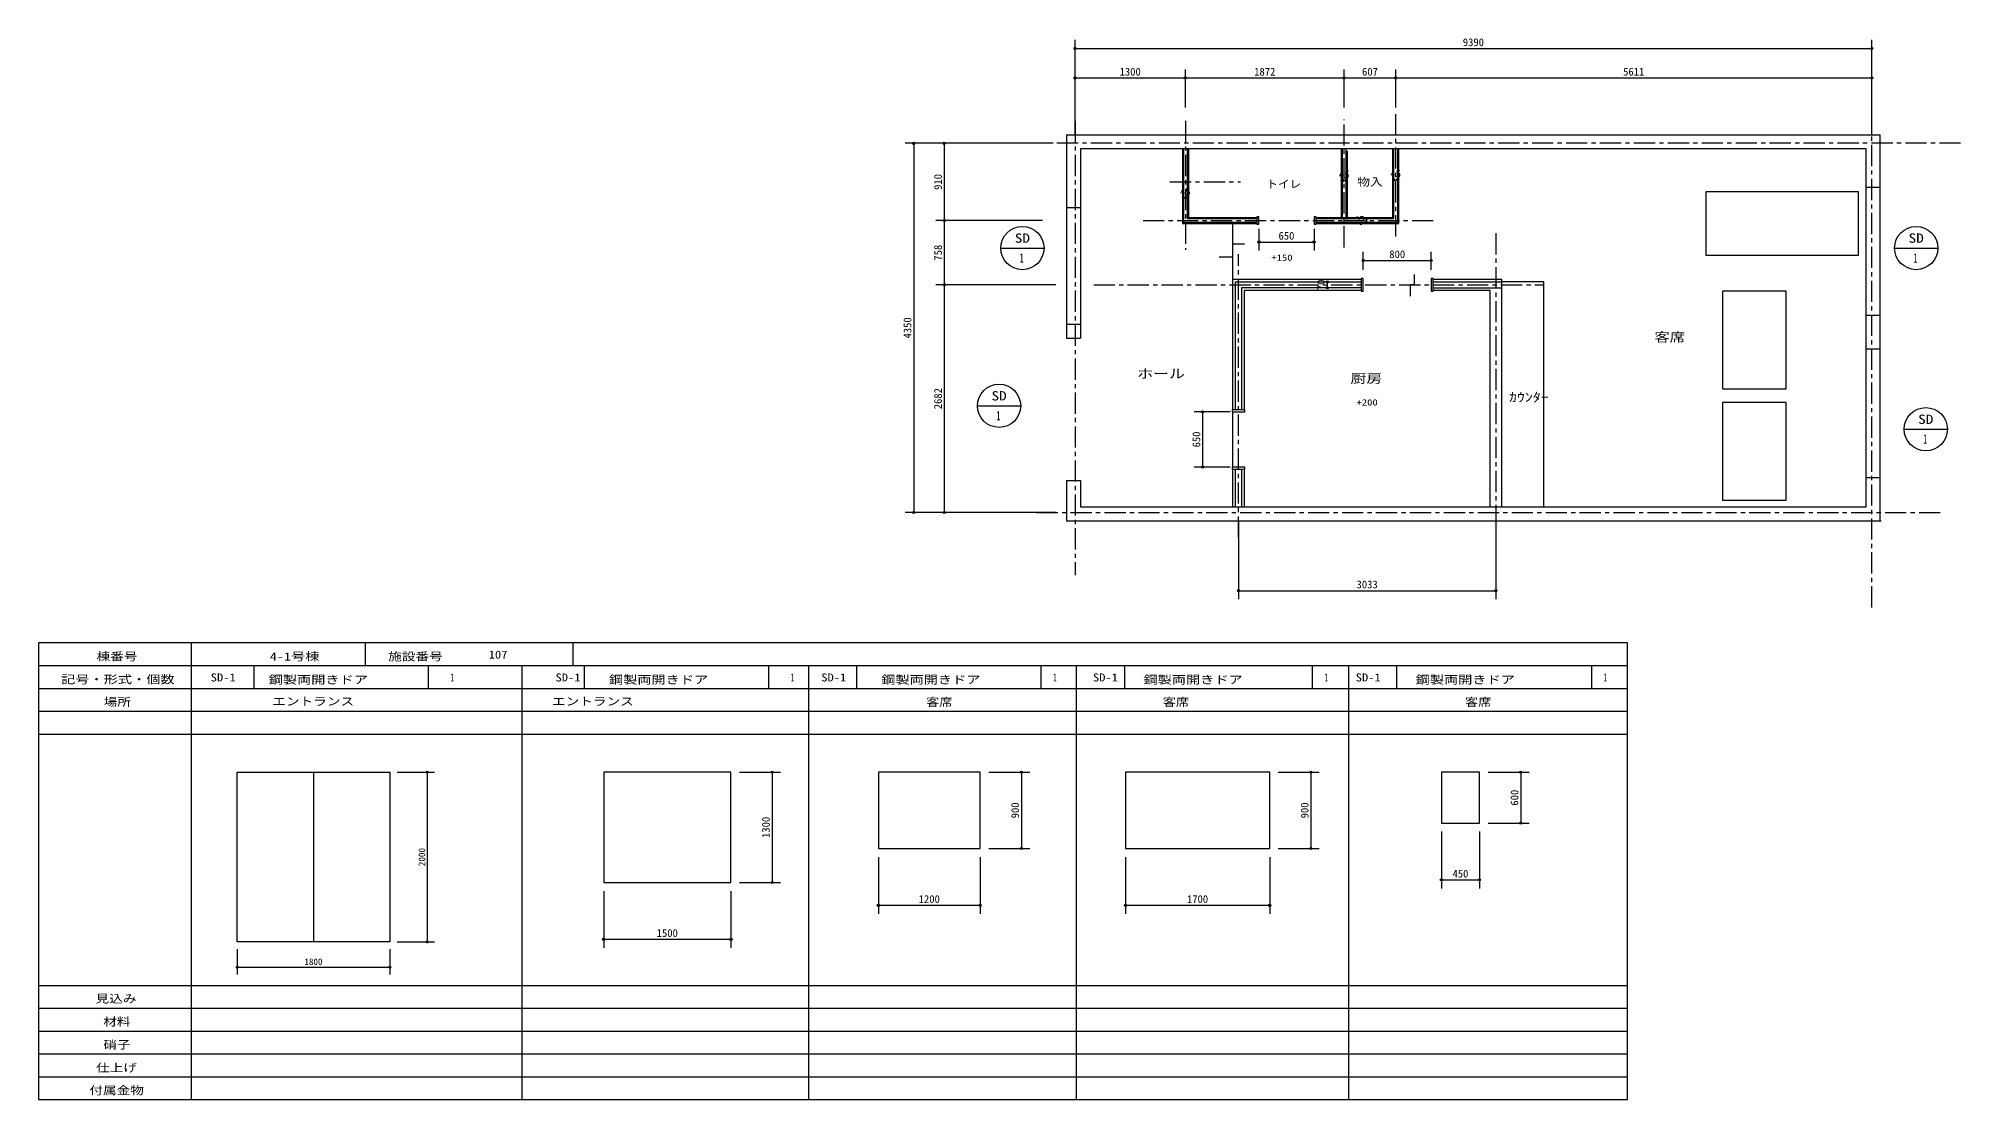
# Model space of a CAD drawing. Units: millimetres at full size, sheet at 1:50. Extents: x -51076 to 31144, y -12177 to 13541.
# Drawn here: x -51076 to -28422, y -6080 to 6423 of the extents above; entities that cross this region are included whole.
import ezdxf
from ezdxf.enums import TextEntityAlignment as Align

# ---------------------------------------------------------------- set-up
doc = ezdxf.new("R2010")
doc.units = ezdxf.units.MM
doc.header["$LTSCALE"] = 50
doc.header["$PDMODE"] = 32
doc.header["$PDSIZE"] = 25
doc.linetypes.add('CHAIN1', pattern=[8, 5, -1, 1, -1])
doc.layers.add('0-0_0', color=7, linetype='Continuous')
doc.styles.add('ＭＳ ゴシック', font='')
doc.styles.get('ＭＳ ゴシック').set_extended_font_data('MS Gothic')

msp = doc.modelspace()

# ---------------------------------------------------------------- linework, layer by layer
at = {"layer": '0-0_0'}
for p, q in [((-38858.49, 5288.1), (-38858.49, 6405.22)), ((-29468.49, 5288.1), (-29468.49, 6405.22)), ((-38858.49, 6305.22), (-29468.49, 6305.22)), ((-38858.49, 5610.56), (-38858.49, 6058.1)), ((-38858.49, 5958.1), (-37558.49, 5958.1)), ((-37558.49, 5610.56), (-37558.49, 6058.1)), ((-37558.49, 5610.56), (-37558.49, 6058.1)), ((-37558.49, 5958.1), (-35686.49, 5958.1)), ((-35686.49, 5610.56), (-35686.49, 6058.1)), ((-35686.49, 5610.56), (-35686.49, 6058.1)), ((-35686.49, 5958.1), (-35079.49, 5958.1)), ((-35079.49, 5610.56), (-35079.49, 6058.1)), ((-35079.49, 5610.56), (-35079.49, 6058.1)), ((-35079.49, 5958.1), (-29468.49, 5958.1)), ((-29468.49, 5610.56), (-29468.49, 6058.1)), ((-38958.49, 5288.1), (-38958.49, 2890.98)), ((-38958.49, 5288.1), (-29368.49, 5288.1)), ((-29368.49, 738.1), (-29368.49, 5288.1)), ((-39116.03, 5188.1), (-40860.5, 5188.1)), ((-40760.5, 5188.1), (-40760.5, 838.1)), ((-39464.69, 5188.1), (-40501.02, 5188.1)), ((-40401.02, 5188.1), (-40401.02, 4278.1)), ((-38793.49, 5123.1), (-38793.49, 2890.98)), ((-29533.49, 5123.1), (-38793.49, 5123.1)), ((-37593.49, 5123.1), (-37593.49, 4243.1)), ((-37580.99, 5123.1), (-37580.99, 4255.6)), ((-37535.99, 5123.1), (-37535.99, 4300.12)), ((-37523.49, 5123.1), (-37523.49, 4313.1)), ((-35721.49, 5123.1), (-35721.49, 4313.1)), ((-35708.99, 5123.1), (-35708.99, 4300.6)), ((-35663.99, 4313.1), (-35663.99, 5123.1)), ((-35651.49, 5100.05), (-35651.49, 4290.05)), ((-35101.99, 4300.6), (-35101.99, 5123.1)), ((-35056.99, 5123.1), (-35056.99, 4255.6)), ((-29533.49, 903.1), (-29533.49, 5123.1)), ((-37580.99, 4545.72), (-37535.99, 4545.72)), ((-35708.99, 4748.22), (-35663.99, 4748.22)), ((-35101.99, 4756.52), (-35056.99, 4756.52)), ((-29533.49, 4670.13), (-29368.49, 4670.13)), ((-38958.49, 4430.51), (-38793.49, 4430.51)), ((-37523.49, 4313.1), (-36716.78, 4313.1)), ((-39464.69, 4278.1), (-40501.02, 4278.1)), ((-39242.07, 4278.1), (-40500.28, 4278.1)), ((-40400.28, 4278.1), (-40400.28, 3520.1)), ((-37593.49, 4243.1), (-36716.78, 4243.1)), ((-36716.78, 4255.6), (-37580.99, 4255.6)), ((-37535.99, 4300.6), (-36716.78, 4300.6)), ((-36997.45, 3585.1), (-36997.45, 4243.1)), ((-36691.78, 4178.1), (-36691.78, 3924.63)), ((-36041.78, 4178.1), (-36041.78, 3924.63)), ((-36016.78, 4300.6), (-35103.86, 4300.6)), ((-35058.04, 4255.6), (-36016.78, 4255.6)), ((-35422.93, 4300.6), (-35422.93, 4255.6)), ((-39730.64, 3953.32), (-39224.63, 3953.32)), ((-36691.78, 4024.63), (-36041.78, 4024.63)), ((-35461.28, 3695.1), (-35461.28, 3907.49)), ((-34661.28, 3695.1), (-34661.28, 3907.49)), ((-29196.5, 3953.32), (-28690.48, 3953.32)), ((-35461.28, 3807.49), (-34661.28, 3807.49)), ((-34860.62, 3641.74), (-34860.62, 3520.1)), ((-39085.03, 3520.1), (-40500.28, 3520.1)), ((-39242.07, 3520.1), (-40500.28, 3520.1)), ((-40400.28, 3520.1), (-40400.28, 838.1)), ((-36997.45, 3585.1), (-35486.28, 3585.1)), ((-36997.45, 2048.28), (-36997.45, 3585.1)), ((-36967.45, 3555.1), (-35486.28, 3555.1)), ((-36967.45, 2048.28), (-36967.45, 3555.1)), ((-35486.28, 3485.1), (-36897.45, 3485.1)), ((-36897.45, 3485.1), (-36897.45, 2048.28)), ((-35486.28, 3455.1), (-36867.45, 3455.1)), ((-36867.45, 3455.1), (-36867.45, 2048.28)), ((-35885.73, 3555.1), (-35885.73, 3485.1)), ((-34636.28, 3585.1), (-33834.45, 3585.1)), ((-34636.28, 3555.1), (-33834.45, 3555.1)), ((-34636.28, 3485.1), (-33834.45, 3485.1)), ((-33964.45, 3455.1), (-34636.28, 3455.1)), ((-33964.45, 903.1), (-33964.45, 3455.1)), ((-33834.45, 3585.1), (-33834.45, 903.1)), ((-38958.49, 3056.76), (-38793.49, 3056.76)), ((-29533.49, 3163.66), (-29368.49, 3163.66)), ((-38958.49, 2890.98), (-38793.49, 2890.98)), ((-29368.49, 2762.38), (-29533.49, 2762.38)), ((-40005.51, 2095.09), (-39499.49, 2095.09)), ((-37032.45, 2023.28), (-37455.24, 2023.28)), ((-37355.24, 2023.28), (-37355.24, 1373.28)), ((-36997.45, 1373.28), (-36997.45, 2023.28)), ((-29083.5, 1818.86), (-28577.48, 1818.86)), ((-37032.45, 1373.28), (-37455.24, 1373.28)), ((-38958.49, 1214.25), (-38793.49, 1214.25)), ((-38958.49, 1214.25), (-38958.49, 738.1)), ((-38793.49, 1214.25), (-38793.49, 903.1)), ((-36997.45, 903.1), (-36997.45, 1348.28)), ((-36967.45, 903.1), (-36967.45, 1348.28)), ((-36897.45, 1348.28), (-36897.45, 903.1)), ((-36867.45, 1348.28), (-36867.45, 903.1)), ((-29533.49, 1249.33), (-29368.49, 1249.33)), ((-39116.03, 838.1), (-40860.5, 838.1)), ((-39085.03, 838.1), (-40500.28, 838.1)), ((-38958.49, 738.1), (-29359.23, 738.1)), ((-38793.49, 903.1), (-29533.49, 903.1)), ((-36932.45, 738.1), (-36932.45, -183.54)), ((-33899.45, 738.1), (-33899.45, -183.54)), ((-36932.45, -83.54), (-33899.45, -83.54)), ((-49275.46, -697.26), (-49275.46, -6079.69)), ((-47224.29, -697.26), (-47224.29, -966.38)), ((-44776.67, -697.26), (-44776.67, -966.38)), ((-51075.99, -966.38), (-32347.55, -966.38)), ((-48538.76, -966.38), (-48538.76, -1235.5)), ((-46481.03, -966.38), (-46481.03, -1235.5)), ((-45378.97, -966.38), (-45378.97, -6079.69)), ((-44642.42, -966.38), (-44642.42, -1235.5)), ((-42470.39, -966.38), (-42470.39, -1235.5)), ((-42001.15, -966.38), (-42001.15, -6079.69)), ((-41433.5, -966.38), (-41433.5, -1235.5)), ((-39261.47, -966.38), (-39261.47, -1235.5)), ((-38844.58, -966.38), (-38844.58, -6079.69)), ((-38276.94, -966.38), (-38276.94, -1235.5)), ((-36062.78, -966.38), (-36062.78, -1235.5)), ((-35636.7, -966.38), (-35636.7, -6079.69)), ((-35069.05, -966.38), (-35069.05, -1235.5)), ((-32773.64, -966.38), (-32773.64, -1235.5)), ((-51075.99, -1235.5), (-32347.55, -1235.5)), ((-51075.99, -1504.63), (-32347.55, -1504.63)), ((-51075.99, -1773.75), (-32347.55, -1773.75)), ((-48734.66, -2222.42), (-46934.66, -2222.42)), ((-48734.66, -4222.42), (-48734.66, -2222.42)), ((-47834.66, -2222.42), (-47834.66, -4222.42)), ((-46934.66, -2222.42), (-46934.66, -4222.42)), ((-46848.92, -2222.42), (-46408.36, -2222.42)), ((-46494.1, -2222.42), (-46494.1, -4222.42)), ((-42814.26, -2222.42), (-42329.35, -2222.42)), ((-42429.35, -2222.42), (-42429.35, -3522.42)), ((-39876.55, -2222.42), (-39391.63, -2222.42)), ((-39491.63, -2222.42), (-39491.63, -3122.42)), ((-36464.7, -2222.42), (-35979.78, -2222.42)), ((-36079.78, -2222.42), (-36079.78, -3122.42)), ((-33991.42, -2222.42), (-33506.5, -2222.42)), ((-33606.5, -2222.42), (-33606.5, -2822.42)), ((-34541.42, -2922.42), (-34541.42, -3591.22)), ((-34091.42, -2922.42), (-34091.42, -3591.22)), ((-33991.42, -2822.42), (-33506.5, -2822.42)), ((-39876.55, -3122.42), (-39391.63, -3122.42)), ((-36464.7, -3122.42), (-35979.78, -3122.42)), ((-41176.55, -3222.42), (-41176.55, -3891.22)), ((-39976.55, -3222.42), (-39976.55, -3891.22)), ((-38264.7, -3222.42), (-38264.7, -3891.22)), ((-36564.7, -3222.42), (-36564.7, -3891.22)), ((-44414.26, -3622.42), (-44414.26, -4291.22)), ((-42914.26, -3622.42), (-42914.26, -4291.22)), ((-42814.26, -3522.42), (-42329.35, -3522.42)), ((-34541.42, -3491.22), (-34091.42, -3491.22)), ((-41176.55, -3791.22), (-39976.55, -3791.22)), ((-38264.7, -3791.22), (-36564.7, -3791.22)), ((-46934.66, -4222.42), (-48734.66, -4222.42)), ((-46848.92, -4222.42), (-46408.36, -4222.42)), ((-44414.26, -4191.22), (-42914.26, -4191.22)), ((-48734.66, -4308.16), (-48734.66, -4604.7)), ((-48734.66, -4518.97), (-46934.66, -4518.97)), ((-46934.66, -4308.16), (-46934.66, -4604.7)), ((-51075.99, -4734.08), (-32347.55, -4734.08)), ((-51075.99, -5003.2), (-32347.55, -5003.2)), ((-51075.99, -5272.33), (-32347.55, -5272.33)), ((-51075.99, -5541.45), (-32347.55, -5541.45)), ((-51075.99, -5810.57), (-32347.55, -5810.57))]:
    msp.add_line(p, q, dxfattribs=at)
at = {"layer": '0-0_0', "linetype": 'CHAIN1'}
for p, q in [((-38858.49, 5451.49), (-38858.49, 98.68)), ((-37558.49, 5451.49), (-37558.49, 3932.79)), ((-35686.49, 3960.81), (-35686.49, 5468.3)), ((-35079.49, 4089.71), (-35079.49, 5529.95)), ((-29468.49, -281.45), (-29468.49, 5604.46)), ((-28422.44, 5188.1), (-39272.8, 5188.1)), ((-37740.53, 4733.1), (-36910.14, 4733.1)), ((-33899.45, 4128.94), (-33899.45, 413.45)), ((-36932.45, 542.34), (-36932.45, 3882.36)), ((-38638.95, 3520.1), (-33345.33, 3520.1)), ((-39312.03, 838.1), (-28618.58, 838.1))]:
    msp.add_line(p, q, dxfattribs=at)
at = {"layer": '0-0_0'}
for points in [[(-36016.78, 4313.1), (-35114.49, 4313.1), (-35114.49, 5123.1)], [(-36016.78, 4243.1), (-35044.49, 4243.1), (-35044.49, 5123.1)], [(-37159.05, 3851.8), (-36997.45, 3851.8), (-36997.45, 4001.8), (-36861.39, 4001.8)], [(-34860.62, 3520.1), (-34910.62, 3520.1), (-34910.62, 3388.34)], [(-33334.45, 903.1), (-33334.45, 3556.74), (-33834.45, 3556.74)]]:
    msp.add_lwpolyline(points, dxfattribs=at)
for points in [[(-31424.48, 3867.82), (-29624.48, 3867.82), (-29624.48, 4617.82), (-31424.48, 4617.82)], [(-36716.78, 4233.1), (-36691.78, 4233.1), (-36691.78, 4323.1), (-36716.78, 4323.1)], [(-36041.78, 4233.1), (-36016.78, 4233.1), (-36016.78, 4323.1), (-36041.78, 4323.1)], [(-35486.28, 3445.1), (-35461.28, 3445.1), (-35461.28, 3595.1), (-35486.28, 3595.1)], [(-34661.28, 3445.1), (-34636.28, 3445.1), (-34636.28, 3595.1), (-34661.28, 3595.1)], [(-31227.94, 2294.21), (-30477.94, 2294.21), (-30477.94, 3444.21), (-31227.94, 3444.21)], [(-37007.45, 2023.28), (-36857.45, 2023.28), (-36857.45, 2048.28), (-37007.45, 2048.28)], [(-31227.94, 982.16), (-30477.94, 982.16), (-30477.94, 2132.16), (-31227.94, 2132.16)], [(-37007.45, 1348.28), (-36857.45, 1348.28), (-36857.45, 1373.28), (-37007.45, 1373.28)], [(-51075.99, -6079.69), (-32347.55, -6079.69), (-32347.55, -697.26), (-51075.99, -697.26)], [(-44414.26, -3522.42), (-42914.26, -3522.42), (-42914.26, -2222.42), (-44414.26, -2222.42)], [(-41176.55, -3122.42), (-39976.55, -3122.42), (-39976.55, -2222.42), (-41176.55, -2222.42)], [(-38264.7, -3122.42), (-36564.7, -3122.42), (-36564.7, -2222.42), (-38264.7, -2222.42)], [(-34541.42, -2822.42), (-34091.42, -2822.42), (-34091.42, -2222.42), (-34541.42, -2222.42)]]:
    msp.add_lwpolyline(points, close=True, dxfattribs=at)
at = {"layer": '0-0_0', "linetype": 'CHAIN1'}
msp.add_lwpolyline([(-38056.72, 4278.1), (-35686.49, 4278.1), (-34627.04, 4278.1)], dxfattribs=at)
at = {"layer": '0-0_0'}
for centre in [(-39479.3, 3953.32), (-28945.15, 3953.32), (-39754.16, 2095.09), (-28832.15, 1818.86)]:
    msp.add_circle(centre, 254.67, dxfattribs=at)
for p in [(-38858.49, 6305.22), (-29468.49, 6305.22), (-38858.49, 5958.1), (-37558.49, 5958.1), (-35686.49, 5958.1), (-35079.49, 5958.1), (-29468.49, 5958.1), (-40760.5, 5188.1), (-40401.02, 5188.1), (-35708.99, 4748.22), (-35663.99, 4748.22), (-35101.99, 4756.52), (-35056.99, 4756.52), (-37580.99, 4545.72), (-37535.99, 4545.72), (-35422.93, 4300.6), (-40401.02, 4278.1), (-40400.28, 4278.1), (-35422.93, 4255.6), (-36691.78, 4024.63), (-36041.78, 4024.63), (-35461.28, 3807.49), (-34661.28, 3807.49), (-40400.28, 3520.1), (-40400.28, 3520.1), (-35885.73, 3555.1), (-35885.73, 3485.1), (-37355.24, 2023.28), (-37355.24, 1373.28), (-40760.5, 838.1), (-40400.28, 838.1), (-36932.45, -83.54), (-33899.45, -83.54), (-46494.1, -2222.42), (-42429.35, -2222.42), (-39491.63, -2222.42), (-36079.78, -2222.42), (-33606.5, -2222.42), (-33606.5, -2822.42), (-39491.63, -3122.42), (-36079.78, -3122.42), (-42429.35, -3522.42), (-34541.42, -3491.22), (-34091.42, -3491.22), (-41176.55, -3791.22), (-39976.55, -3791.22), (-38264.7, -3791.22), (-36564.7, -3791.22), (-46494.1, -4222.42), (-44414.26, -4191.22), (-42914.26, -4191.22), (-48734.66, -4518.97), (-46934.66, -4518.97)]:
    msp.add_point(p, dxfattribs=at)

# ---------------------------------------------------------------- texts
at = {"layer": '0-0_0', "style": 'ＭＳ ゴシック'}
for s, height, p in [('9390', 91.64, (-34288.49, 6305.22)), ('1300', 91.64, (-38333.49, 5958.1)), ('1872', 91.64, (-36747.49, 5958.1)), ('607', 91.64, (-35476.74, 5958.1)), ('5611', 91.64, (-32398.99, 5958.1)), ('45', 91.64, (-35748.99, 4748.22)), ('45', 91.64, (-35141.99, 4756.52)), ('45', 91.64, (-37620.99, 4545.72)), ('650', 91.64, (-36460.53, 4024.63)), ('800', 91.64, (-35155.03, 3807.49)), ('3033', 91.64, (-35540.95, -83.54)), ('450', 91.64, (-34410.17, -3491.22)), ('1200', 91.64, (-40701.55, -3791.22)), ('1700', 91.64, (-37539.7, -3791.22)), ('1500', 91.64, (-43789.26, -4191.22)), ('1800', 78.57, (-47941.83, -4518.97))]:
    msp.add_text(s, height=height, dxfattribs=at).set_placement(p, align=Align.BOTTOM_LEFT)
for s, height, p in [('910', 91.64, (-40401.02, 4639.35)), ('45', 91.64, (-35422.93, 4215.6)), ('758', 91.64, (-40400.28, 3805.35)), ('70', 91.64, (-35885.73, 3457.6)), ('4350', 91.64, (-40760.5, 2888.1)), ('2682', 91.64, (-40400.28, 2054.1)), ('650', 91.64, (-37355.24, 1604.53)), ('600', 91.64, (-33606.5, -2616.17)), ('900', 91.64, (-39491.63, -2766.17)), ('900', 91.64, (-36079.78, -2766.17)), ('1300', 91.64, (-42429.35, -2997.42)), ('2000', 78.57, (-46494.1, -3329.59))]:
    msp.add_text(s, height=height, rotation=90, dxfattribs=at).set_placement(p, align=Align.BOTTOM_LEFT)
for s, height, width, p in [('トイレ', 91.64, 1.1, (-36604.75, 4634.3)), ('物入', 91.64, 1.2, (-35531.57, 4658.62)), ('SD', 110, 1.2, (-39569.15, 3982.54)), ('SD', 110, 1.2, (-29035, 3982.54)), ('1', 110, 0.55, (-39511.23, 3749.16)), ('+150', 73.31, 1.25, (-36544.98, 3782.36)), ('1', 110, 0.55, (-28977.09, 3749.16)), ('客席', 110, 1.2, (-32029.86, 2816.53)), ('ホール', 110, 1.25, (-38126.72, 2385.88)), ('SD', 110, 1.2, (-39844.01, 2124.31)), ('厨房', 110, 1.25, (-35612.84, 2331.22)), ('+200', 73.31, 1.25, (-35540.92, 2076.19)), ('ｶｳﾝﾀｰ', 110, 1.25, (-33745.49, 2108.69)), ('1', 110, 0.55, (-39786.09, 1890.93)), ('SD', 110, 1.2, (-28922, 1848.09)), ('1', 110, 0.55, (-28864.09, 1614.7)), ('棟番号', 94.29, 1.25, (-50391.09, -935.4)), ('4-1号棟', 94.29, 1.3, (-48348.6, -934.75)), ('施設番号', 94.29, 1.25, (-46954.32, -935.4)), ('107', 94.29, 1.15, (-45769.41, -912.55)), ('記号・形式・個数', 94.29, 1.3, (-50808.9, -1205.18)), ('SD-1', 94.29, 1.15, (-49045.71, -1181.68)), ('鋼製両開きドア', 94.29, 1.3, (-48362.94, -1208.44)), ('1', 94.29, 0.55, (-46220.34, -1181.68)), ('SD-1', 94.29, 1.15, (-44981.79, -1181.68)), ('鋼製両開きドア', 94.29, 1.3, (-44352.3, -1208.44)), ('1', 94.29, 0.55, (-42209.7, -1181.68)), ('SD-1', 94.29, 1.15, (-41849.56, -1181.68)), ('鋼製両開きドア', 94.29, 1.3, (-41143.38, -1208.44)), ('1', 94.29, 0.55, (-39117.97, -1181.68)), ('SD-1', 94.29, 1.15, (-38647.64, -1181.68)), ('鋼製両開きドア', 94.29, 1.3, (-38052.8, -1208.44)), ('1', 94.29, 0.55, (-35919.29, -1181.68)), ('SD-1', 94.29, 1.15, (-35551.18, -1181.68)), ('鋼製両開きドア', 94.29, 1.3, (-34844.92, -1208.44)), ('1', 94.29, 0.55, (-32630.14, -1181.68)), ('場所', 94.29, 1.25, (-50307.2, -1470.38)), ('エントランス', 94.29, 1.25, (-48319.69, -1464.51)), ('エントランス', 94.29, 1.25, (-45023.68, -1464.51)), ('客席', 94.29, 1.2, (-40613.24, -1471.03)), ('客席', 94.29, 1.2, (-37824.48, -1471.03)), ('客席', 94.29, 1.2, (-34262.11, -1471.03)), ('見込み', 94.29, 1.25, (-50402.59, -4967)), ('材料', 94.29, 1.25, (-50312.86, -5238.73)), ('硝子', 94.29, 1.25, (-50310.9, -5509.16)), ('仕上げ', 94.29, 1.25, (-50397.4, -5780.89)), ('付属金物', 94.29, 1.25, (-50476.07, -6048.06))]:
    msp.add_text(s, height=height, dxfattribs=dict(at, width=width)).set_placement(p, align=Align.BOTTOM_LEFT)

doc.saveas('drawing.dxf')
